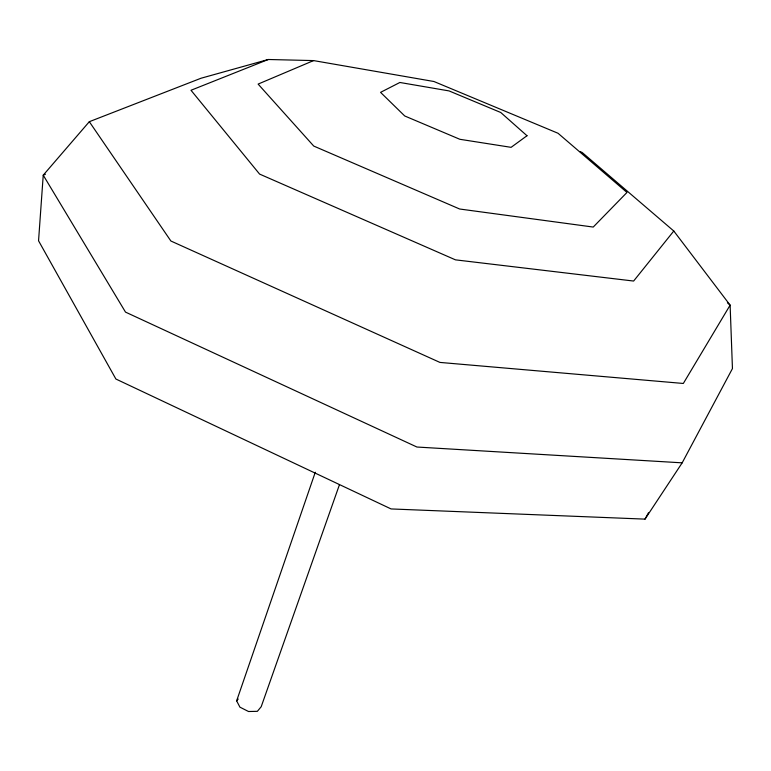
<?xml version="1.0" encoding="UTF-8"?>
<svg xmlns="http://www.w3.org/2000/svg" width="771" height="771" viewBox="0 0 771 771"><rect width="100%" height="100%" fill="white"/><g stroke="black" fill="none" stroke-linecap="round" stroke-linejoin="round"><path stroke-width="1.16" d="M339.433 484.757L261.196 706.728L257.369 711.325L248.532 711.508L239.916 707.152L236.639 700.849L315.281 472.247M313.566 60.591L258.112 84.087L313.749 146.066L459.651 209.008L593.227 227.059L626.977 192.451L558.021 133.258L433.928 81.504L313.566 60.591L268.269 59.492L201.086 78.218L89.32 121.693L43.234 175.181L38.55 240.783L115.891 379.024L391.08 508.937L645.019 519.124L682.171 462.841L732.45 368.567L730.118 305.152L673.787 231.021L582.115 152.446L579.898 151.521M645.019 519.124L648.459 512.792M673.787 231.021L633.617 281.049L455.459 259.846L259.586 174.082L190.996 90.265L268.269 59.492M236.639 700.849L238.21 699.037M45.441 174.246L43.234 175.181L125.509 312.11L416.918 447.026L682.171 462.841M727.419 302.781L730.118 305.152L683.328 383.466L439.933 362.418L170.892 241.015L89.32 121.693M526.998 135.735L511.106 147.338L459.863 139.291L404.736 115.978L380.556 92.356L399.879 82.478L449.059 90.911L500.745 112.489L526.998 135.735"/></g></svg>
